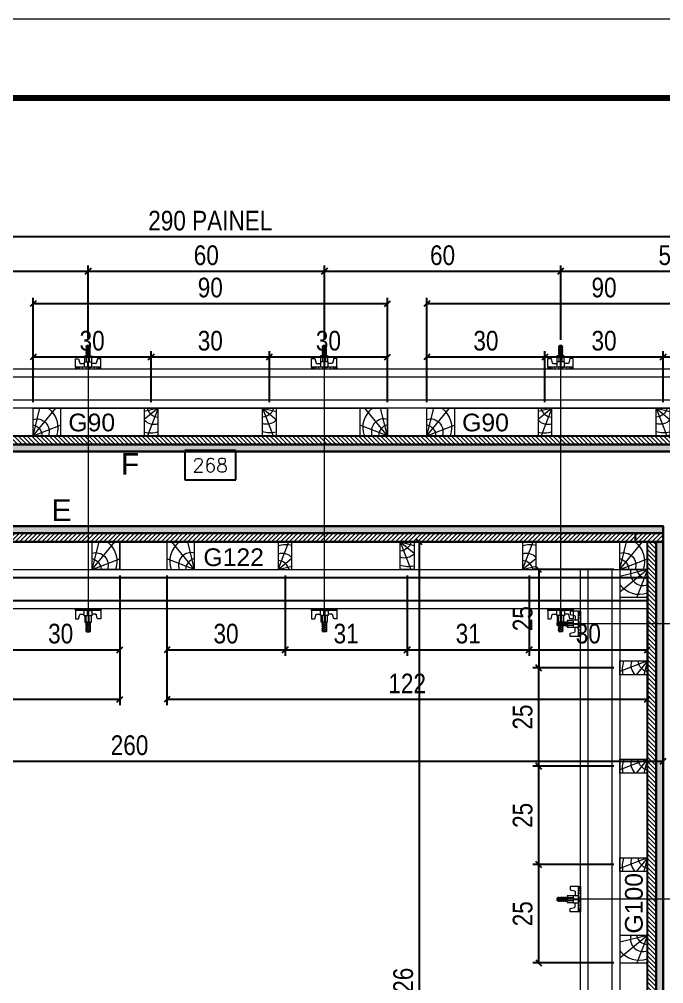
# Model space of a CAD drawing. Extents: x 2102 to 8383, y -13264 to 2718.
# Drawn here: x 2588.6 to 2915.9, y -1218.4 to -728.1 of the extents above; entities that cross this region are included whole.
import ezdxf
from ezdxf.enums import TextEntityAlignment as Align

# ---------------------------------------------------------------- set-up
doc = ezdxf.new("R2010")
doc.units = 0
doc.linetypes.add('DASHED', pattern=[0.75, 0.5, -0.25])
for name, color, linetype, lineweight in [('CONCRETO', 251, 'Continuous', 25), ('Folhas', 255, 'Continuous', 9), ('Hachura', 251, 'Continuous', 9), ('Madeira', 126, 'Continuous', 18), ('Perfil Metálico', 224, 'Continuous', 18), ('SARRAFO DE PRESSAO', 251, 'DASHED', 9), ('Texto Seção', 7, 'Continuous', 15)]:
    doc.layers.add(name, color=color, linetype=linetype, lineweight=lineweight)
for name, color, linetype in [('COTA', 241, 'Continuous'), ('MEIO_PONT', 93, 'Continuous'), ('Painéis', 200, 'Continuous'), ('SARRAFO', 251, 'Continuous'), ('TEXTO_GERAL', 7, 'Continuous')]:
    doc.layers.add(name, color=color, linetype=linetype)
doc.styles.add('ARIAL', font='arial.ttf')
doc.styles.add('COTA TECNICA 2X', font='techl___.ttf', dxfattribs={"height": 10})
doc.styles.add('ROMANS', font='romans.shx')
doc.styles.add('SANSSERIF', font='sas_____.pfb')
doc.dimstyles.new('Cota Seção interna', dxfattribs={"dimtxt": 7, "dimasz": 6, "dimexe": 0.18, "dimexo": 2, "dimgap": -4, "dimtad": 3, "dimdec": 1, "dimlfac": 0.5, "dimzin": 12, "dimdsep": 46, "dimtxsty": 'ROMANS', "dimblk": 'ARCHTICK', "dimcen": 0.09, "dimse1": 1, "dimse2": 1, "dimsd1": 1, "dimsd2": 1, "dimclrd": 180, "dimclre": 5, "dimclrt": 1, "dimadec": 0, "dimazin": 3, "dimtfac": 1, "dimtdec": 1, "dimtofl": 0, "dimtmove": 0, "dimatfit": 3, "dimldrblk": 'ARCHTICK', "dimfxl": 1, "dimtolj": 1, "dimtzin": 0, "dimarcsym": 0})
doc.dimstyles.new('SECAO PILAR', dxfattribs={"dimtxt": 10, "dimasz": 3, "dimexe": 3, "dimexo": 3, "dimgap": 3, "dimtad": 1, "dimdec": 1, "dimlfac": 0.5, "dimzin": 12, "dimdsep": 46, "dimtxsty": 'COTA TECNICA 2X', "dimblk1": 'OBLIQUE', "dimblk2": 'OBLIQUE', "dimsah": 1, "dimcen": 0.9, "dimclrd": 256, "dimclre": 256, "dimclrt": 256, "dimadec": 1, "dimazin": 3, "dimtfac": 1, "dimtdec": 1, "dimtmove": 0, "dimatfit": 3, "dimfxl": 1, "dimtolj": 1, "dimtzin": 12, "dimarcsym": 0})

# ---------------------------------------------------------------- blocks, each defined once
blk = doc.blocks.new('9999999999')
at = {"layer": 'Folhas'}
blk.add_lwpolyline([(98138.98, 34190.21), (99623.98, 34190.21), (99623.98, 35240.21), (98138.98, 35240.21)], close=True, dxfattribs=at)
at = {"layer": 'Folhas', "color": 30, "const_width": 3}
blk.add_lwpolyline([(98213.98, 34230.21), (99583.98, 34230.21), (99583.98, 35200.21), (98213.98, 35200.21)], close=True, dxfattribs=at)
blk = doc.blocks.new('*D1252')
at = {"layer": 'COTA', "color": 180, "lineweight": -2, "transparency": 16777216}
for p, q in [((2698.65, -947.31), (2672.65, -947.31)), ((2672.65, -947.31), (2672.65, -962.31)), ((2698.65, -962.31), (2698.65, -947.31)), ((2672.65, -962.31), (2698.65, -962.31))]:
    blk.add_line(p, q, dxfattribs=at)
at = {"layer": 'Defpoints', "color": 0, "transparency": 16777216}
for p in [(2417.65, -947.82), (2953.65, -947.82), (2417.65, -966.31)]:
    blk.add_point(p, dxfattribs=at)
at = {"layer": 'COTA', "color": 1, "transparency": 16777216, "insert": (2685.65, -954.81), "char_height": 7, "attachment_point": 5, "style": 'ROMANS'}
blk.add_mtext('\\A1;268', dxfattribs=at)
blk = doc.blocks.new('_ArchTick')
at = {"color": 0, "linetype": 'ByBlock', "const_width": 0.15}
blk.add_lwpolyline([(-0.5, -0.5), (0.5, 0.5)], dxfattribs=at)
blk = doc.blocks.new('_Oblique')
at = {"color": 0, "linetype": 'ByBlock', "lineweight": -2}
blk.add_line((-0.5, -0.5), (0.5, 0.5), dxfattribs=at)
blk = doc.blocks.new('*D1253')
at = {"layer": 'COTA', "lineweight": -2, "transparency": 16777216}
for p, q in [((2395.65, -936.82), (2395.65, -835.68)), ((2975.65, -936.82), (2975.65, -835.68)), ((2975.65, -838.68), (2395.65, -838.68))]:
    blk.add_line(p, q, dxfattribs=at)
at = {"layer": 'Defpoints', "color": 0, "transparency": 16777216}
for p in [(2395.65, -838.68), (2395.65, -939.82), (2975.65, -939.82)]:
    blk.add_point(p, dxfattribs=at)
at = {"layer": 'COTA', "lineweight": -2, "transparency": 16777216, "xscale": 3, "yscale": 3, "zscale": 3, "rotation": 180}
blk.add_blockref('_Oblique', (2395.65, -838.68), dxfattribs=at)
at = {"layer": 'COTA', "lineweight": -2, "transparency": 16777216, "xscale": 3, "yscale": 3, "zscale": 3}
blk.add_blockref('_Oblique', (2975.65, -838.68), dxfattribs=at)
at = {"layer": 'COTA', "transparency": 16777216, "insert": (2685.65, -830.54), "char_height": 10, "attachment_point": 5, "style": 'COTA TECNICA 2X'}
blk.add_mtext('\\A1;290 PAINEL', dxfattribs=at)
blk = doc.blocks.new('*D1254')
at = {"layer": 'COTA', "lineweight": -2, "transparency": 16777216}
for p, q in [((2395.65, -996.82), (2395.65, -1108.3)), ((2915.65, -996.82), (2915.65, -1108.3)), ((2395.65, -1105.3), (2915.65, -1105.3))]:
    blk.add_line(p, q, dxfattribs=at)
at = {"layer": 'Defpoints', "color": 0, "transparency": 16777216}
for p in [(2395.65, -993.82), (2915.65, -993.82), (2915.65, -1105.3)]:
    blk.add_point(p, dxfattribs=at)
at = {"layer": 'COTA', "lineweight": -2, "transparency": 16777216, "xscale": 3, "yscale": 3, "zscale": 3, "rotation": 180}
blk.add_blockref('_Oblique', (2395.65, -1105.3), dxfattribs=at)
at = {"layer": 'COTA', "lineweight": -2, "transparency": 16777216, "xscale": 3, "yscale": 3, "zscale": 3}
blk.add_blockref('_Oblique', (2915.65, -1105.3), dxfattribs=at)
at = {"layer": 'COTA', "transparency": 16777216, "insert": (2644.65, -1097.2), "char_height": 10, "attachment_point": 5, "style": 'COTA TECNICA 2X'}
blk.add_mtext('\\A1;260', dxfattribs=at)
blk = doc.blocks.new('*D1256')
at = {"layer": 'COTA', "lineweight": -2, "transparency": 16777216}
for p, q in [((2912.65, -993.82), (2788.78, -993.82)), ((2791.78, -993.82), (2791.78, -1445.82)), ((2912.65, -1445.82), (2788.78, -1445.82))]:
    blk.add_line(p, q, dxfattribs=at)
at = {"layer": 'Defpoints', "color": 0, "transparency": 16777216}
for p in [(2915.65, -993.82), (2791.78, -1445.82), (2915.65, -1445.82)]:
    blk.add_point(p, dxfattribs=at)
at = {"layer": 'COTA', "lineweight": -2, "transparency": 16777216, "xscale": 3, "yscale": 3, "zscale": 3}
for p, rotation in [((2791.78, -993.82), 90), ((2791.78, -1445.82), 270)]:
    blk.add_blockref('_Oblique', p, dxfattribs=dict(at, rotation=rotation))
at = {"layer": 'COTA', "transparency": 16777216, "insert": (2783.68, -1219.82), "char_height": 10, "attachment_point": 5, "rotation": 90, "style": 'COTA TECNICA 2X'}
blk.add_mtext('\\A1;226', dxfattribs=at)
blk = doc.blocks.new('PONTALETE')
at = {"layer": 'Madeira'}
for q in [(2.71, 7), (7, 5.76), (7, 1.74)]:
    blk.add_line((0, 0), q, dxfattribs=at)
blk.add_lwpolyline([(0, 0), (7, 0), (7, 7), (0, 7)], close=True, dxfattribs=at)
for centre, radius, start, end in [((2.04, 0.06), 6.23, 37.2818, 109.0913), ((1.09, 0.9), 3.19, 343.603, 109.9847), ((-0.21, -0.78), 3.09, 14.6322, 86.0383)]:
    blk.add_arc(centre, radius, start, end, dxfattribs=at)
blk = doc.blocks.new('MEIO PONTALETE')
at = {"layer": 'Madeira'}
for q in [(2.71, 7), (3.5, 2.88), (3.5, 0.87)]:
    blk.add_line((0, 0), q, dxfattribs=at)
blk.add_lwpolyline([(0, 0), (3.5, 0), (3.5, 7), (0, 7)], close=True, dxfattribs=at)
for centre, radius, start, end in [((2.04, 0.06), 6.23, 76.4499, 109.0913), ((1.09, 0.9), 3.19, 40.9063, 109.9847), ((-0.21, -0.78), 3.09, 14.6322, 86.0383)]:
    blk.add_arc(centre, radius, start, end, dxfattribs=at)
blk = doc.blocks.new('*D599')
at = {"layer": 'COTA', "lineweight": -2, "transparency": 16777216}
for p, q in [((2595.65, -922.82), (2595.65, -896.79)), ((2655.65, -922.82), (2655.65, -896.79)), ((2595.65, -899.79), (2655.65, -899.79))]:
    blk.add_line(p, q, dxfattribs=at)
at = {"layer": 'Defpoints', "color": 0, "transparency": 16777216}
for p in [(2655.65, -899.79), (2595.65, -925.82), (2655.65, -925.82)]:
    blk.add_point(p, dxfattribs=at)
at = {"layer": 'COTA', "lineweight": -2, "transparency": 16777216, "xscale": 3, "yscale": 3, "zscale": 3, "rotation": 180}
blk.add_blockref('_Oblique', (2595.65, -899.79), dxfattribs=at)
at = {"layer": 'COTA', "lineweight": -2, "transparency": 16777216, "xscale": 3, "yscale": 3, "zscale": 3}
blk.add_blockref('_Oblique', (2655.65, -899.79), dxfattribs=at)
at = {"layer": 'COTA', "transparency": 16777216, "insert": (2625.65, -891.57), "char_height": 10, "attachment_point": 5, "style": 'COTA TECNICA 2X'}
blk.add_mtext('\\A1;30', dxfattribs=at)
blk = doc.blocks.new('*D600')
at = {"layer": 'COTA', "lineweight": -2, "transparency": 16777216}
for p, q in [((2655.65, -922.82), (2655.65, -896.79)), ((2715.65, -922.82), (2715.65, -896.79)), ((2655.65, -899.79), (2715.65, -899.79))]:
    blk.add_line(p, q, dxfattribs=at)
at = {"layer": 'Defpoints', "color": 0, "transparency": 16777216}
for p in [(2715.65, -899.79), (2655.65, -925.82), (2715.65, -925.82)]:
    blk.add_point(p, dxfattribs=at)
at = {"layer": 'COTA', "lineweight": -2, "transparency": 16777216, "xscale": 3, "yscale": 3, "zscale": 3, "rotation": 180}
blk.add_blockref('_Oblique', (2655.65, -899.79), dxfattribs=at)
at = {"layer": 'COTA', "lineweight": -2, "transparency": 16777216, "xscale": 3, "yscale": 3, "zscale": 3}
blk.add_blockref('_Oblique', (2715.65, -899.79), dxfattribs=at)
at = {"layer": 'COTA', "transparency": 16777216, "insert": (2685.65, -891.57), "char_height": 10, "attachment_point": 5, "style": 'COTA TECNICA 2X'}
blk.add_mtext('\\A1;30', dxfattribs=at)
blk = doc.blocks.new('*D601')
at = {"layer": 'COTA', "lineweight": -2, "transparency": 16777216}
for p, q in [((2715.65, -922.82), (2715.65, -896.79)), ((2775.65, -922.82), (2775.65, -896.79)), ((2715.65, -899.79), (2775.65, -899.79))]:
    blk.add_line(p, q, dxfattribs=at)
at = {"layer": 'Defpoints', "color": 0, "transparency": 16777216}
for p in [(2775.65, -899.79), (2715.65, -925.82), (2775.65, -925.82)]:
    blk.add_point(p, dxfattribs=at)
at = {"layer": 'COTA', "lineweight": -2, "transparency": 16777216, "xscale": 3, "yscale": 3, "zscale": 3, "rotation": 180}
blk.add_blockref('_Oblique', (2715.65, -899.79), dxfattribs=at)
at = {"layer": 'COTA', "lineweight": -2, "transparency": 16777216, "xscale": 3, "yscale": 3, "zscale": 3}
blk.add_blockref('_Oblique', (2775.65, -899.79), dxfattribs=at)
at = {"layer": 'COTA', "transparency": 16777216, "insert": (2745.65, -891.57), "char_height": 10, "attachment_point": 5, "style": 'COTA TECNICA 2X'}
blk.add_mtext('\\A1;30', dxfattribs=at)
blk = doc.blocks.new('*D602')
at = {"layer": 'COTA', "lineweight": -2, "transparency": 16777216}
for p, q in [((2595.65, -922.82), (2595.65, -869.68)), ((2775.65, -922.82), (2775.65, -869.68)), ((2595.65, -872.68), (2775.65, -872.68))]:
    blk.add_line(p, q, dxfattribs=at)
at = {"layer": 'Defpoints', "color": 0, "transparency": 16777216}
for p in [(2775.65, -872.68), (2595.65, -925.82), (2775.65, -925.82)]:
    blk.add_point(p, dxfattribs=at)
at = {"layer": 'COTA', "lineweight": -2, "transparency": 16777216, "xscale": 3, "yscale": 3, "zscale": 3, "rotation": 180}
blk.add_blockref('_Oblique', (2595.65, -872.68), dxfattribs=at)
at = {"layer": 'COTA', "lineweight": -2, "transparency": 16777216, "xscale": 3, "yscale": 3, "zscale": 3}
blk.add_blockref('_Oblique', (2775.65, -872.68), dxfattribs=at)
at = {"layer": 'COTA', "transparency": 16777216, "insert": (2685.65, -864.55), "char_height": 10, "attachment_point": 5, "style": 'COTA TECNICA 2X'}
blk.add_mtext('\\A1;90', dxfattribs=at)
blk = doc.blocks.new('*D603')
at = {"layer": 'COTA', "lineweight": -2, "transparency": 16777216}
for p, q in [((2795.65, -922.82), (2795.65, -896.79)), ((2855.65, -922.82), (2855.65, -896.79)), ((2795.65, -899.79), (2855.65, -899.79))]:
    blk.add_line(p, q, dxfattribs=at)
at = {"layer": 'Defpoints', "color": 0, "transparency": 16777216}
for p in [(2855.65, -899.79), (2795.65, -925.82), (2855.65, -925.82)]:
    blk.add_point(p, dxfattribs=at)
at = {"layer": 'COTA', "lineweight": -2, "transparency": 16777216, "xscale": 3, "yscale": 3, "zscale": 3, "rotation": 180}
blk.add_blockref('_Oblique', (2795.65, -899.79), dxfattribs=at)
at = {"layer": 'COTA', "lineweight": -2, "transparency": 16777216, "xscale": 3, "yscale": 3, "zscale": 3}
blk.add_blockref('_Oblique', (2855.65, -899.79), dxfattribs=at)
at = {"layer": 'COTA', "transparency": 16777216, "insert": (2825.65, -891.57), "char_height": 10, "attachment_point": 5, "style": 'COTA TECNICA 2X'}
blk.add_mtext('\\A1;30', dxfattribs=at)
blk = doc.blocks.new('*D604')
at = {"layer": 'COTA', "lineweight": -2, "transparency": 16777216}
for p, q in [((2855.65, -922.82), (2855.65, -896.79)), ((2915.65, -922.82), (2915.65, -896.79)), ((2855.65, -899.79), (2915.65, -899.79))]:
    blk.add_line(p, q, dxfattribs=at)
at = {"layer": 'Defpoints', "color": 0, "transparency": 16777216}
for p in [(2915.65, -899.79), (2855.65, -925.82), (2915.65, -925.82)]:
    blk.add_point(p, dxfattribs=at)
at = {"layer": 'COTA', "lineweight": -2, "transparency": 16777216, "xscale": 3, "yscale": 3, "zscale": 3, "rotation": 180}
blk.add_blockref('_Oblique', (2855.65, -899.79), dxfattribs=at)
at = {"layer": 'COTA', "lineweight": -2, "transparency": 16777216, "xscale": 3, "yscale": 3, "zscale": 3}
blk.add_blockref('_Oblique', (2915.65, -899.79), dxfattribs=at)
at = {"layer": 'COTA', "transparency": 16777216, "insert": (2885.65, -891.57), "char_height": 10, "attachment_point": 5, "style": 'COTA TECNICA 2X'}
blk.add_mtext('\\A1;30', dxfattribs=at)
blk = doc.blocks.new('*D605')
at = {"layer": 'COTA', "lineweight": -2, "transparency": 16777216}
for p, q in [((2915.65, -922.82), (2915.65, -896.79)), ((2975.65, -922.82), (2975.65, -896.79)), ((2915.65, -899.79), (2975.65, -899.79))]:
    blk.add_line(p, q, dxfattribs=at)
at = {"layer": 'Defpoints', "color": 0, "transparency": 16777216}
for p in [(2975.65, -899.79), (2915.65, -925.82), (2975.65, -925.82)]:
    blk.add_point(p, dxfattribs=at)
at = {"layer": 'COTA', "lineweight": -2, "transparency": 16777216, "xscale": 3, "yscale": 3, "zscale": 3, "rotation": 180}
blk.add_blockref('_Oblique', (2915.65, -899.79), dxfattribs=at)
at = {"layer": 'COTA', "lineweight": -2, "transparency": 16777216, "xscale": 3, "yscale": 3, "zscale": 3}
blk.add_blockref('_Oblique', (2975.65, -899.79), dxfattribs=at)
at = {"layer": 'COTA', "transparency": 16777216, "insert": (2945.65, -891.57), "char_height": 10, "attachment_point": 5, "style": 'COTA TECNICA 2X'}
blk.add_mtext('\\A1;30', dxfattribs=at)
blk = doc.blocks.new('*D606')
at = {"layer": 'COTA', "lineweight": -2, "transparency": 16777216}
for p, q in [((2795.65, -922.82), (2795.65, -869.68)), ((2975.65, -922.82), (2975.65, -869.68)), ((2795.65, -872.68), (2975.65, -872.68))]:
    blk.add_line(p, q, dxfattribs=at)
at = {"layer": 'Defpoints', "color": 0, "transparency": 16777216}
for p in [(2975.65, -872.68), (2795.65, -925.82), (2975.65, -925.82)]:
    blk.add_point(p, dxfattribs=at)
at = {"layer": 'COTA', "lineweight": -2, "transparency": 16777216, "xscale": 3, "yscale": 3, "zscale": 3, "rotation": 180}
blk.add_blockref('_Oblique', (2795.65, -872.68), dxfattribs=at)
at = {"layer": 'COTA', "lineweight": -2, "transparency": 16777216, "xscale": 3, "yscale": 3, "zscale": 3}
blk.add_blockref('_Oblique', (2975.65, -872.68), dxfattribs=at)
at = {"layer": 'COTA', "transparency": 16777216, "insert": (2885.65, -864.55), "char_height": 10, "attachment_point": 5, "style": 'COTA TECNICA 2X'}
blk.add_mtext('\\A1;90', dxfattribs=at)
blk = doc.blocks.new('*D1270')
at = {"layer": 'COTA', "lineweight": -2, "transparency": 16777216}
for p, q in [((2579.65, -1010.82), (2579.65, -1051.69)), ((2639.65, -1010.82), (2639.65, -1051.69)), ((2579.65, -1048.69), (2639.65, -1048.69))]:
    blk.add_line(p, q, dxfattribs=at)
at = {"layer": 'Defpoints', "color": 0, "transparency": 16777216}
for p in [(2579.65, -1007.82), (2639.65, -1007.82), (2639.65, -1048.69)]:
    blk.add_point(p, dxfattribs=at)
at = {"layer": 'COTA', "lineweight": -2, "transparency": 16777216, "xscale": 3, "yscale": 3, "zscale": 3, "rotation": 180}
blk.add_blockref('_Oblique', (2579.65, -1048.69), dxfattribs=at)
at = {"layer": 'COTA', "lineweight": -2, "transparency": 16777216, "xscale": 3, "yscale": 3, "zscale": 3}
blk.add_blockref('_Oblique', (2639.65, -1048.69), dxfattribs=at)
at = {"layer": 'COTA', "transparency": 16777216, "insert": (2609.65, -1040.47), "char_height": 10, "attachment_point": 5, "style": 'COTA TECNICA 2X'}
blk.add_mtext('\\A1;30', dxfattribs=at)
blk = doc.blocks.new('*D1271')
at = {"layer": 'COTA', "lineweight": -2, "transparency": 16777216}
for p, q in [((2395.65, -1010.82), (2395.65, -1076.81)), ((2639.65, -1010.82), (2639.65, -1076.81)), ((2395.65, -1073.81), (2639.65, -1073.81))]:
    blk.add_line(p, q, dxfattribs=at)
at = {"layer": 'Defpoints', "color": 0, "transparency": 16777216}
for p in [(2395.65, -1007.82), (2639.65, -1007.82), (2639.65, -1073.81)]:
    blk.add_point(p, dxfattribs=at)
at = {"layer": 'COTA', "lineweight": -2, "transparency": 16777216, "xscale": 3, "yscale": 3, "zscale": 3, "rotation": 180}
blk.add_blockref('_Oblique', (2395.65, -1073.81), dxfattribs=at)
at = {"layer": 'COTA', "lineweight": -2, "transparency": 16777216, "xscale": 3, "yscale": 3, "zscale": 3}
blk.add_blockref('_Oblique', (2639.65, -1073.81), dxfattribs=at)
at = {"layer": 'COTA', "transparency": 16777216, "insert": (2517.65, -1065.75), "char_height": 10, "attachment_point": 5, "style": 'COTA TECNICA 2X'}
blk.add_mtext('\\A1;122', dxfattribs=at)
blk = doc.blocks.new('*D607')
at = {"layer": 'COTA', "lineweight": -2, "transparency": 16777216}
for p, q in [((2663.65, -1010.82), (2663.65, -1051.69)), ((2723.65, -1010.82), (2723.65, -1051.69)), ((2663.65, -1048.69), (2723.65, -1048.69))]:
    blk.add_line(p, q, dxfattribs=at)
at = {"layer": 'Defpoints', "color": 0, "transparency": 16777216}
for p in [(2663.65, -1007.82), (2723.65, -1007.82), (2723.65, -1048.69)]:
    blk.add_point(p, dxfattribs=at)
at = {"layer": 'COTA', "lineweight": -2, "transparency": 16777216, "xscale": 3, "yscale": 3, "zscale": 3, "rotation": 180}
blk.add_blockref('_Oblique', (2663.65, -1048.69), dxfattribs=at)
at = {"layer": 'COTA', "lineweight": -2, "transparency": 16777216, "xscale": 3, "yscale": 3, "zscale": 3}
blk.add_blockref('_Oblique', (2723.65, -1048.69), dxfattribs=at)
at = {"layer": 'COTA', "transparency": 16777216, "insert": (2693.65, -1040.47), "char_height": 10, "attachment_point": 5, "style": 'COTA TECNICA 2X'}
blk.add_mtext('\\A1;30', dxfattribs=at)
blk = doc.blocks.new('*D608')
at = {"layer": 'COTA', "lineweight": -2, "transparency": 16777216}
for p, q in [((2723.65, -1010.82), (2723.65, -1051.69)), ((2785.65, -1010.82), (2785.65, -1051.69)), ((2723.65, -1048.69), (2785.65, -1048.69))]:
    blk.add_line(p, q, dxfattribs=at)
at = {"layer": 'Defpoints', "color": 0, "transparency": 16777216}
for p in [(2723.65, -1007.82), (2785.65, -1007.82), (2785.65, -1048.69)]:
    blk.add_point(p, dxfattribs=at)
at = {"layer": 'COTA', "lineweight": -2, "transparency": 16777216, "xscale": 3, "yscale": 3, "zscale": 3, "rotation": 180}
blk.add_blockref('_Oblique', (2723.65, -1048.69), dxfattribs=at)
at = {"layer": 'COTA', "lineweight": -2, "transparency": 16777216, "xscale": 3, "yscale": 3, "zscale": 3}
blk.add_blockref('_Oblique', (2785.65, -1048.69), dxfattribs=at)
at = {"layer": 'COTA', "transparency": 16777216, "insert": (2754.65, -1040.47), "char_height": 10, "attachment_point": 5, "style": 'COTA TECNICA 2X'}
blk.add_mtext('\\A1;31', dxfattribs=at)
blk = doc.blocks.new('*D609')
at = {"layer": 'COTA', "lineweight": -2, "transparency": 16777216}
for p, q in [((2785.65, -1010.82), (2785.65, -1051.69)), ((2847.65, -1010.82), (2847.65, -1051.69)), ((2785.65, -1048.69), (2847.65, -1048.69))]:
    blk.add_line(p, q, dxfattribs=at)
at = {"layer": 'Defpoints', "color": 0, "transparency": 16777216}
for p in [(2785.65, -1007.82), (2847.65, -1007.82), (2847.65, -1048.69)]:
    blk.add_point(p, dxfattribs=at)
at = {"layer": 'COTA', "lineweight": -2, "transparency": 16777216, "xscale": 3, "yscale": 3, "zscale": 3, "rotation": 180}
blk.add_blockref('_Oblique', (2785.65, -1048.69), dxfattribs=at)
at = {"layer": 'COTA', "lineweight": -2, "transparency": 16777216, "xscale": 3, "yscale": 3, "zscale": 3}
blk.add_blockref('_Oblique', (2847.65, -1048.69), dxfattribs=at)
at = {"layer": 'COTA', "transparency": 16777216, "insert": (2816.65, -1040.47), "char_height": 10, "attachment_point": 5, "style": 'COTA TECNICA 2X'}
blk.add_mtext('\\A1;31', dxfattribs=at)
blk = doc.blocks.new('*D610')
at = {"layer": 'COTA', "lineweight": -2, "transparency": 16777216}
for p, q in [((2847.65, -1010.82), (2847.65, -1051.69)), ((2907.65, -1010.82), (2907.65, -1051.69)), ((2847.65, -1048.69), (2907.65, -1048.69))]:
    blk.add_line(p, q, dxfattribs=at)
at = {"layer": 'Defpoints', "color": 0, "transparency": 16777216}
for p in [(2847.65, -1007.82), (2907.65, -1007.82), (2907.65, -1048.69)]:
    blk.add_point(p, dxfattribs=at)
at = {"layer": 'COTA', "lineweight": -2, "transparency": 16777216, "xscale": 3, "yscale": 3, "zscale": 3, "rotation": 180}
blk.add_blockref('_Oblique', (2847.65, -1048.69), dxfattribs=at)
at = {"layer": 'COTA', "lineweight": -2, "transparency": 16777216, "xscale": 3, "yscale": 3, "zscale": 3}
blk.add_blockref('_Oblique', (2907.65, -1048.69), dxfattribs=at)
at = {"layer": 'COTA', "transparency": 16777216, "insert": (2877.65, -1040.47), "char_height": 10, "attachment_point": 5, "style": 'COTA TECNICA 2X'}
blk.add_mtext('\\A1;30', dxfattribs=at)
blk = doc.blocks.new('*D611')
at = {"layer": 'COTA', "lineweight": -2, "transparency": 16777216}
for p, q in [((2663.65, -1010.82), (2663.65, -1076.81)), ((2907.65, -1010.82), (2907.65, -1076.81)), ((2663.65, -1073.81), (2907.65, -1073.81))]:
    blk.add_line(p, q, dxfattribs=at)
at = {"layer": 'Defpoints', "color": 0, "transparency": 16777216}
for p in [(2663.65, -1007.82), (2907.65, -1007.82), (2907.65, -1073.81)]:
    blk.add_point(p, dxfattribs=at)
at = {"layer": 'COTA', "lineweight": -2, "transparency": 16777216, "xscale": 3, "yscale": 3, "zscale": 3, "rotation": 180}
blk.add_blockref('_Oblique', (2663.65, -1073.81), dxfattribs=at)
at = {"layer": 'COTA', "lineweight": -2, "transparency": 16777216, "xscale": 3, "yscale": 3, "zscale": 3}
blk.add_blockref('_Oblique', (2907.65, -1073.81), dxfattribs=at)
at = {"layer": 'COTA', "transparency": 16777216, "insert": (2785.65, -1065.75), "char_height": 10, "attachment_point": 5, "style": 'COTA TECNICA 2X'}
blk.add_mtext('\\A1;122', dxfattribs=at)
blk = doc.blocks.new('*D1276')
at = {"layer": 'COTA', "linetype": 'ByBlock', "lineweight": -2, "transparency": 16777216}
for p, q in [((2890.65, -1157.82), (2849.45, -1157.82)), ((2852.45, -1207.82), (2852.45, -1157.82)), ((2890.65, -1207.82), (2849.45, -1207.82))]:
    blk.add_line(p, q, dxfattribs=at)
at = {"layer": 'Defpoints', "color": 0, "linetype": 'ByBlock', "transparency": 16777216}
for p in [(2852.45, -1157.82), (2893.65, -1157.82), (2893.65, -1207.82)]:
    blk.add_point(p, dxfattribs=at)
at = {"layer": 'COTA', "linetype": 'ByBlock', "lineweight": -2, "transparency": 16777216, "xscale": 3, "yscale": 3, "zscale": 3}
for p, rotation in [((2852.45, -1157.82), 90), ((2852.45, -1207.82), 270)]:
    blk.add_blockref('_Oblique', p, dxfattribs=dict(at, rotation=rotation))
at = {"layer": 'COTA', "linetype": 'ByBlock', "transparency": 16777216, "insert": (2844.34, -1182.82), "char_height": 10, "attachment_point": 5, "rotation": 90, "style": 'COTA TECNICA 2X'}
blk.add_mtext('\\A1;25', dxfattribs=at)
blk = doc.blocks.new('*D1277')
at = {"layer": 'COTA', "linetype": 'ByBlock', "lineweight": -2, "transparency": 16777216}
for p, q in [((2890.65, -1107.82), (2849.45, -1107.82)), ((2852.45, -1157.82), (2852.45, -1107.82)), ((2890.65, -1157.82), (2849.45, -1157.82))]:
    blk.add_line(p, q, dxfattribs=at)
at = {"layer": 'Defpoints', "color": 0, "linetype": 'ByBlock', "transparency": 16777216}
for p in [(2852.45, -1107.82), (2893.65, -1107.82), (2893.65, -1157.82)]:
    blk.add_point(p, dxfattribs=at)
at = {"layer": 'COTA', "linetype": 'ByBlock', "lineweight": -2, "transparency": 16777216, "xscale": 3, "yscale": 3, "zscale": 3}
for p, rotation in [((2852.45, -1107.82), 90), ((2852.45, -1157.82), 270)]:
    blk.add_blockref('_Oblique', p, dxfattribs=dict(at, rotation=rotation))
at = {"layer": 'COTA', "linetype": 'ByBlock', "transparency": 16777216, "insert": (2844.34, -1132.82), "char_height": 10, "attachment_point": 5, "rotation": 90, "style": 'COTA TECNICA 2X'}
blk.add_mtext('\\A1;25', dxfattribs=at)
blk = doc.blocks.new('*D1278')
at = {"layer": 'COTA', "linetype": 'ByBlock', "lineweight": -2, "transparency": 16777216}
for p, q in [((2890.65, -1057.82), (2849.45, -1057.82)), ((2852.45, -1107.82), (2852.45, -1057.82)), ((2890.65, -1107.82), (2849.45, -1107.82))]:
    blk.add_line(p, q, dxfattribs=at)
at = {"layer": 'Defpoints', "color": 0, "linetype": 'ByBlock', "transparency": 16777216}
for p in [(2852.45, -1057.82), (2893.65, -1057.82), (2893.65, -1107.82)]:
    blk.add_point(p, dxfattribs=at)
at = {"layer": 'COTA', "linetype": 'ByBlock', "lineweight": -2, "transparency": 16777216, "xscale": 3, "yscale": 3, "zscale": 3}
for p, rotation in [((2852.45, -1057.82), 90), ((2852.45, -1107.82), 270)]:
    blk.add_blockref('_Oblique', p, dxfattribs=dict(at, rotation=rotation))
at = {"layer": 'COTA', "linetype": 'ByBlock', "transparency": 16777216, "insert": (2844.34, -1082.82), "char_height": 10, "attachment_point": 5, "rotation": 90, "style": 'COTA TECNICA 2X'}
blk.add_mtext('\\A1;25', dxfattribs=at)
blk = doc.blocks.new('*D1279')
at = {"layer": 'COTA', "linetype": 'ByBlock', "lineweight": -2, "transparency": 16777216}
for p, q in [((2890.65, -1007.82), (2849.45, -1007.82)), ((2852.45, -1007.82), (2852.45, -1057.82)), ((2890.65, -1057.82), (2849.45, -1057.82))]:
    blk.add_line(p, q, dxfattribs=at)
at = {"layer": 'Defpoints', "color": 0, "linetype": 'ByBlock', "transparency": 16777216}
for p in [(2893.65, -1007.82), (2852.45, -1057.82), (2893.65, -1057.82)]:
    blk.add_point(p, dxfattribs=at)
at = {"layer": 'COTA', "linetype": 'ByBlock', "lineweight": -2, "transparency": 16777216, "xscale": 3, "yscale": 3, "zscale": 3}
for p, rotation in [((2852.45, -1007.82), 90), ((2852.45, -1057.82), 270)]:
    blk.add_blockref('_Oblique', p, dxfattribs=dict(at, rotation=rotation))
at = {"layer": 'COTA', "linetype": 'ByBlock', "transparency": 16777216, "insert": (2844.34, -1032.82), "char_height": 10, "attachment_point": 5, "rotation": 90, "style": 'COTA TECNICA 2X'}
blk.add_mtext('\\A1;25', dxfattribs=at)
blk = doc.blocks.new('C')
at = {"layer": 'Hachura', "color": 0}
for p, q in [((0, 3.22), (0, -3.22)), ((0.45, 3.22), (0, 3.22)), ((0.46, 3.16), (0, 3.16)), ((0.46, 3.05), (0, 3.05)), ((0.46, 2.88), (0, 2.88)), ((0, 2.75), (0, -1.16)), ((0.46, 2.65), (0, 2.65)), ((0.45, -3.23), (0.45, 3.22)), ((0.45, 3.22), (2.58, 3.22)), ((2.58, 3.22), (2.58, 2.39)), ((0.46, 2.23), (0, 2.23)), ((0.46, 1.51), (0, 1.51)), ((0.39, 0.49), (0.17, 0.49)), ((1.74, 0.97), (0.45, 0.97)), ((1.45, 0.1), (0.45, 0.1)), ((1.35, 1.94), (1.35, 0.96)), ((2.58, 2.39), (1.47, 2.09)), ((1.74, -0.97), (1.74, 0.97)), ((1.74, 0.97), (1.74, 0.84)), ((1.74, 0.97), (1.74, 0.84)), ((1.74, 0.84), (3.35, 0.84)), ((3.35, 0.45), (1.74, 0.45)), ((3.32, 0.84), (3.32, -0.84)), ((3.35, 0.84), (3.35, -0.84)), ((3.68, 0.45), (3.35, 0.45)), ((3.84, -0.52), (3.35, 0.45)), ((3.35, 0.06), (3.67, -0.57)), ((3.68, 0.45), (4.16, -0.52)), ((3.72, 0.5), (4.25, -0.57)), ((4.37, -0.55), (3.83, 0.53)), ((4.15, 0.45), (3.93, 0.45)), ((4.42, -0.52), (3.93, 0.45)), ((4.15, 0.45), (4.26, 0.45)), ((4.26, 0.45), (4.74, -0.52)), ((4.3, 0.5), (4.83, -0.57)), ((4.95, -0.55), (4.41, 0.53)), ((4.51, 0.45), (4.84, 0.45)), ((5, -0.52), (4.51, 0.45)), ((4.84, 0.45), (5.32, -0.52)), ((4.88, 0.5), (5.41, -0.57)), ((5.53, -0.55), (4.99, 0.53)), ((5.58, -0.52), (5.09, 0.45)), ((5.42, 0.45), (5.09, 0.45)), ((5.58, -0.52), (5.09, 0.45)), ((5.42, 0.45), (5.74, -0.19)), ((5.46, 0.5), (5.74, -0.07)), ((5.74, 0.19), (5.57, 0.53)), ((5.74, 0.32), (5.68, 0.45)), ((5.68, 0.45), (5.74, 0.45)), ((5.74, 0.45), (5.9, 0.29)), ((5.74, 0.45), (5.74, -0.52)), ((5.9, -0.36), (5.9, 0.29)), ((0.45, 0), (0, 0)), ((0.46, -1.52), (0, -1.52)), ((0.46, -2.23), (0, -2.23)), ((0.08, -0.48), (0.29, -0.48)), ((0.29, -0.48), (0.4, -0.48)), ((0.45, 0), (0.45, -0.97)), ((0.45, -0.16), (1.45, -0.16)), ((0.45, -0.65), (0.45, -0.32)), ((0.45, -3.23), (0.45, -0.65)), ((0.45, -0.97), (1.74, -0.97)), ((1.35, -1.94), (1.35, -0.97)), ((2.58, -2.39), (1.47, -2.1)), ((3.35, -0.32), (1.74, -0.32)), ((3.35, -0.84), (1.74, -0.84)), ((2.58, -3.23), (2.58, -2.39)), ((3.35, -0.07), (3.58, -0.52)), ((3.35, -0.52), (3.58, -0.52)), ((3.84, -0.52), (4.16, -0.52)), ((4.42, -0.52), (4.74, -0.52)), ((4.63, -0.52), (4.74, -0.52)), ((5, -0.52), (5.32, -0.52)), ((5.58, -0.52), (5.74, -0.52)), ((5.74, -0.52), (5.9, -0.36)), ((5.74, -0.52), (5.74, -0.52)), ((0.46, -2.65), (0, -2.65)), ((0.46, -2.88), (0, -2.88)), ((0.46, -3.05), (0, -3.05)), ((0.46, -3.16), (0, -3.16)), ((0, -3.22), (2.57, -3.22))]:
    blk.add_line(p, q, dxfattribs=at)
for centre, radius, start, end in [((1.52, 1.94), 0.161, 104.7436, 180), ((1.44, -0.03), 0.129, 272.695, 87.305), ((3.81, 0.39), 0.143, 25.5688, 154.4312), ((4.39, 0.39), 0.143, 25.5688, 154.4312), ((4.97, 0.39), 0.143, 25.5688, 154.4312), ((5.55, 0.39), 0.143, 25.5688, 154.4312), ((0.17, -0.37), 0.174, 221.744, 317.8592), ((1.52, -1.94), 0.161, 180, 255.2564), ((3.71, -0.4), 0.174, 222.1408, 318.256), ((4.29, -0.4), 0.174, 222.1408, 318.256), ((4.87, -0.4), 0.174, 222.1408, 318.256), ((5.45, -0.4), 0.174, 222.1408, 318.256), ((5.61, -0.4), 0.174, 317.8592, 318.256)]:
    blk.add_arc(centre, radius, start, end, dxfattribs=at)
blk = doc.blocks.new('*D1282')
at = {"layer": 'COTA', "linetype": 'ByBlock', "lineweight": -2, "transparency": 16777216}
for p, q in [((2503.63, -891.01), (2503.63, -853.22)), ((2503.63, -856.22), (2623.63, -856.22)), ((2623.63, -891.02), (2623.63, -853.22))]:
    blk.add_line(p, q, dxfattribs=at)
at = {"layer": 'Defpoints', "color": 0, "linetype": 'ByBlock', "transparency": 16777216}
for p in [(2623.63, -856.22), (2503.63, -894.01), (2623.63, -894.02)]:
    blk.add_point(p, dxfattribs=at)
at = {"layer": 'COTA', "linetype": 'ByBlock', "lineweight": -2, "transparency": 16777216, "xscale": 3, "yscale": 3, "zscale": 3, "rotation": 180}
blk.add_blockref('_Oblique', (2503.63, -856.22), dxfattribs=at)
at = {"layer": 'COTA', "linetype": 'ByBlock', "lineweight": -2, "transparency": 16777216, "xscale": 3, "yscale": 3, "zscale": 3}
blk.add_blockref('_Oblique', (2623.63, -856.22), dxfattribs=at)
at = {"layer": 'COTA', "linetype": 'ByBlock', "transparency": 16777216, "insert": (2563.63, -848.12), "char_height": 10, "attachment_point": 5, "style": 'COTA TECNICA 2X'}
blk.add_mtext('\\A1;60', dxfattribs=at)
blk = doc.blocks.new('*D1283')
at = {"layer": 'COTA', "linetype": 'ByBlock', "lineweight": -2, "transparency": 16777216}
for p, q in [((2623.63, -891.02), (2623.63, -853.22)), ((2623.63, -856.22), (2743.63, -856.22)), ((2743.63, -890.99), (2743.63, -853.22))]:
    blk.add_line(p, q, dxfattribs=at)
at = {"layer": 'Defpoints', "color": 0, "linetype": 'ByBlock', "transparency": 16777216}
for p in [(2743.63, -856.22), (2623.63, -894.02), (2743.63, -893.99)]:
    blk.add_point(p, dxfattribs=at)
at = {"layer": 'COTA', "linetype": 'ByBlock', "lineweight": -2, "transparency": 16777216, "xscale": 3, "yscale": 3, "zscale": 3, "rotation": 180}
blk.add_blockref('_Oblique', (2623.63, -856.22), dxfattribs=at)
at = {"layer": 'COTA', "linetype": 'ByBlock', "lineweight": -2, "transparency": 16777216, "xscale": 3, "yscale": 3, "zscale": 3}
blk.add_blockref('_Oblique', (2743.63, -856.22), dxfattribs=at)
at = {"layer": 'COTA', "linetype": 'ByBlock', "transparency": 16777216, "insert": (2683.63, -848.12), "char_height": 10, "attachment_point": 5, "style": 'COTA TECNICA 2X'}
blk.add_mtext('\\A1;60', dxfattribs=at)
blk = doc.blocks.new('*D1284')
at = {"layer": 'COTA', "linetype": 'ByBlock', "lineweight": -2, "transparency": 16777216}
for p, q in [((2743.63, -890.99), (2743.63, -853.22)), ((2743.63, -856.22), (2863.63, -856.22)), ((2863.63, -890.99), (2863.63, -853.22))]:
    blk.add_line(p, q, dxfattribs=at)
at = {"layer": 'Defpoints', "color": 0, "linetype": 'ByBlock', "transparency": 16777216}
for p in [(2863.63, -856.22), (2743.63, -893.99), (2863.63, -893.99)]:
    blk.add_point(p, dxfattribs=at)
at = {"layer": 'COTA', "linetype": 'ByBlock', "lineweight": -2, "transparency": 16777216, "xscale": 3, "yscale": 3, "zscale": 3, "rotation": 180}
blk.add_blockref('_Oblique', (2743.63, -856.22), dxfattribs=at)
at = {"layer": 'COTA', "linetype": 'ByBlock', "lineweight": -2, "transparency": 16777216, "xscale": 3, "yscale": 3, "zscale": 3}
blk.add_blockref('_Oblique', (2863.63, -856.22), dxfattribs=at)
at = {"layer": 'COTA', "linetype": 'ByBlock', "transparency": 16777216, "insert": (2803.63, -848.12), "char_height": 10, "attachment_point": 5, "style": 'COTA TECNICA 2X'}
blk.add_mtext('\\A1;60', dxfattribs=at)
blk = doc.blocks.new('*D1285')
at = {"layer": 'COTA', "linetype": 'ByBlock', "lineweight": -2, "transparency": 16777216}
for p, q in [((2863.63, -890.99), (2863.63, -853.22)), ((2863.63, -856.22), (2975.69, -856.22)), ((2975.69, -1442.82), (2975.69, -853.22))]:
    blk.add_line(p, q, dxfattribs=at)
at = {"layer": 'Defpoints', "color": 0, "linetype": 'ByBlock', "transparency": 16777216}
for p in [(2975.69, -856.22), (2863.63, -893.99), (2975.69, -1445.82)]:
    blk.add_point(p, dxfattribs=at)
at = {"layer": 'COTA', "linetype": 'ByBlock', "lineweight": -2, "transparency": 16777216, "xscale": 3, "yscale": 3, "zscale": 3, "rotation": 180}
blk.add_blockref('_Oblique', (2863.63, -856.22), dxfattribs=at)
at = {"layer": 'COTA', "linetype": 'ByBlock', "lineweight": -2, "transparency": 16777216, "xscale": 3, "yscale": 3, "zscale": 3}
blk.add_blockref('_Oblique', (2975.69, -856.22), dxfattribs=at)
at = {"layer": 'COTA', "linetype": 'ByBlock', "transparency": 16777216, "insert": (2919.66, -848.11), "char_height": 10, "attachment_point": 5, "style": 'COTA TECNICA 2X'}
blk.add_mtext('\\A1;56', dxfattribs=at)

msp = doc.modelspace()

# ---------------------------------------------------------------- hatches: boundary and pattern name
at = {"layer": 'Hachura'}
h = msp.add_hatch(dxfattribs=at)
h.set_pattern_fill('ANSI31', color=256, scale=0.5, angle=270, style=0)
h.set_pattern_definition([(315, (-4965.7268, -12071.7194), (1.12253202, 1.12253202), [])])
h.paths.add_polyline_path([(2395.65, -939.82), (2395.65, -944.22), (2975.65, -944.22), (2975.65, -939.82)])
h = msp.add_hatch(color=256, dxfattribs=at)
h.dxf.hatch_style = 1
h.paths.add_polyline_path([(2975.65, -944.22), (2975.65, -947.82), (2395.65, -947.82), (2395.65, -944.22)])
h = msp.add_hatch(color=256, dxfattribs=at)
h.dxf.hatch_style = 1
h.paths.add_polyline_path([(2395.65, -985.82), (2915.65, -985.82), (2915.65, -989.42), (2395.65, -989.42)])
h = msp.add_hatch(dxfattribs=at)
h.set_pattern_fill('ANSI31', color=256, scale=0.5, angle=360, style=0)
h.set_pattern_definition([(45, (12800.0147, 21901.9915), (-1.12253202, 1.12253202), [])])
h.paths.add_polyline_path([(2395.65, -989.42), (2395.65, -993.82), (2915.65, -993.82), (2915.65, -989.42)])
h = msp.add_hatch(dxfattribs=at)
h.set_pattern_fill('ANSI31', color=256, scale=0.5, angle=270, style=0)
h.set_pattern_definition([(315, (26495.871, -10302.7685), (1.12253202, 1.12253202), [])])
h.paths.add_polyline_path([(2912.05, -993.82), (2907.65, -993.82), (2907.65, -1445.82), (2912.05, -1445.82)])
h = msp.add_hatch(color=256, dxfattribs=at)
h.dxf.hatch_style = 1
h.paths.add_polyline_path([(2915.65, -993.82), (2915.65, -1445.82), (2912.05, -1445.82), (2912.05, -993.82)])

# ---------------------------------------------------------------- linework, layer by layer
at = {"layer": 'CONCRETO', "color": 2}
msp.add_lwpolyline([(2953.65, -1423.82), (2915.65, -1423.82), (2915.65, -985.82), (2417.65, -985.82), (2417.65, -947.82), (2953.65, -947.82)], close=True, dxfattribs=at)
at = {"layer": 'Hachura'}
for p, q in [((2623.56, -895), (2623.57, -1034.8)), ((2743.56, -894.99), (2743.57, -1034.79)), ((2863.56, -894.99), (2863.57, -1034.79)), ((3006.42, -1035.42), (2866.62, -1035.43)), ((3006.43, -1175.42), (2866.63, -1175.43))]:
    msp.add_line(p, q, dxfattribs=at)
at = {"layer": 'Madeira'}
for points in [[(2975.65, -939.82), (2975.65, -925.82), (2395.65, -925.82), (2395.65, -939.82)], [(2595.65, -939.82), (2595.65, -925.82), (2775.65, -925.82), (2775.65, -939.82)], [(2795.65, -939.82), (2795.65, -925.82), (2975.65, -925.82), (2975.65, -939.82)], [(2395.65, -993.82), (2395.65, -1007.82), (2639.65, -1007.82), (2639.65, -993.82)], [(2663.65, -993.82), (2663.65, -1007.82), (2907.65, -1007.82), (2907.65, -993.82)], [(2893.65, -1207.82), (2907.65, -1207.82), (2907.65, -1007.82), (2893.65, -1007.82)]]:
    msp.add_lwpolyline(points, close=True, dxfattribs=at)
at = {"layer": 'Painéis'}
for points in [[(2975.65, -944.22), (2975.65, -947.82), (2395.65, -947.82), (2395.65, -944.22)], [(2395.65, -985.82), (2915.65, -985.82), (2915.65, -989.42), (2395.65, -989.42)], [(2915.65, -993.82), (2915.65, -1445.82), (2912.05, -1445.82), (2912.05, -993.82)]]:
    msp.add_lwpolyline(points, close=True, dxfattribs=at)
at = {"layer": 'Perfil Metálico'}
for points in [[(2363.71, -925.82), (2363.71, -905.82), (3013.97, -905.82), (3013.97, -925.82)], [(3013.97, -909.82), (3013.97, -921.82), (2363.71, -921.82), (2363.71, -909.82)], [(2363.71, -1027.82), (2363.71, -1007.82), (2907.65, -1007.82), (2907.65, -1027.82)], [(2873.65, -1007.82), (2893.65, -1007.82), (2893.65, -1470.19), (2873.65, -1470.19)], [(2889.65, -1470.19), (2877.65, -1470.19), (2877.65, -1007.82), (2889.65, -1007.82)]]:
    msp.add_lwpolyline(points, close=True, dxfattribs=at)
at = {"layer": 'SARRAFO'}
msp.add_line((2901.65, -993.82), (2901.65, -989.42), dxfattribs=at)
for points in [[(2975.65, -944.22), (2395.65, -944.22), (2395.65, -939.82), (2975.65, -939.82)], [(2975.65, -944.22), (2395.65, -944.22), (2395.65, -939.82), (2975.65, -939.82)], [(2915.65, -993.82), (2395.65, -993.82), (2395.65, -989.42), (2915.65, -989.42)], [(2915.65, -993.82), (2915.65, -989.42), (2395.65, -989.42), (2395.65, -993.82)], [(2912.05, -993.82), (2912.05, -1445.82), (2907.65, -1445.82), (2907.65, -993.82)], [(2907.65, -1011.82), (2907.65, -1023.82), (2363.71, -1023.82), (2363.71, -1011.82)]]:
    msp.add_lwpolyline(points, close=True, dxfattribs=at)

# ---------------------------------------------------------------- block references
at = {"layer": 'Hachura', "linetype": 'Continuous', "yscale": 2, "zscale": 2}
for p, xscale, rotation in [((2623.56, -905.82), 2, 90.00000000000001), ((2743.56, -905.79), 2, 90.00000000000001), ((2863.56, -905.79), 2, 90.00000000000001), ((2623.56, -1027.82), -2, 90), ((2743.56, -1027.79), -2, 90), ((2863.56, -1027.79), -2, 90)]:
    msp.add_blockref('C', p, dxfattribs=dict(at, xscale=xscale, rotation=rotation))
at = {"layer": 'Hachura', "linetype": 'Continuous', "xscale": -2, "yscale": 2, "zscale": 2}
for p in [(2873.65, -1035.42), (2873.65, -1175.42)]:
    msp.add_blockref('C', p, dxfattribs=at)
at = {"layer": 'Madeira'}
for name, p, xscale, yscale, zscale, rotation in [('PONTALETE', (2625.65, -1007.82), -2, 2, 2, 270), ('PONTALETE', (2677.65, -1007.82), 2, 2, 2, 89.99999999999999), ('MEIO PONTALETE', (2782.15, -993.82), -1.999999997962732, 1.999999997962732, 1.999999997962732, 180), ('PONTALETE', (2893.65, -1007.82), -2, 2, 2, 270)]:
    msp.add_blockref(name, p, dxfattribs=dict(at, xscale=xscale, yscale=yscale, zscale=zscale, rotation=rotation))
at = {"layer": 'Madeira', "xscale": 1.999999997962732, "yscale": 1.999999997962732, "zscale": 1.999999997962732}
for p in [(2720.15, -1007.82), (2844.15, -1007.82)]:
    msp.add_blockref('MEIO PONTALETE', p, dxfattribs=at)
at = {"layer": 'MEIO_PONT'}
for name, p, xscale, yscale, zscale, rotation in [('PONTALETE', (2595.65, -939.82), -2, 2, 2, 270), ('MEIO PONTALETE', (2659.15, -925.82), 1.999999997962732, 1.999999997962732, 1.999999997962732, 180), ('MEIO PONTALETE', (2712.15, -925.82), -1.999999997962732, 1.999999997962732, 1.999999997962732, 180), ('PONTALETE', (2775.65, -939.82), 2, 2, 2, 89.99999999999997), ('PONTALETE', (2795.65, -939.82), -2, 2, 2, 270), ('MEIO PONTALETE', (2859.15, -925.82), 1.999999997962732, 1.999999997962732, 1.999999997962732, 180), ('MEIO PONTALETE', (2912.15, -925.82), -1.999999997962732, 1.999999997962732, 1.999999997962732, 180), ('PONTALETE', (2907.65, -1007.82), 2, 2, 2, 180), ('MEIO PONTALETE', (2907.65, -1054.32), -1.999999997962732, 1.999999997962732, 1.999999997962732, 90), ('MEIO PONTALETE', (2907.65, -1104.32), -1.999999997962732, 1.999999997962732, 1.999999997962732, 90), ('MEIO PONTALETE', (2907.65, -1154.32), -1.999999997962732, 1.999999997962732, 1.999999997962732, 90), ('PONTALETE', (2907.65, -1193.82), 2, 2, 2, 180)]:
    msp.add_blockref(name, p, dxfattribs=dict(at, xscale=xscale, yscale=yscale, zscale=zscale, rotation=rotation))
at = {"layer": 'SARRAFO DE PRESSAO', "color": 6, "linetype": 'ByBlock'}
msp.add_blockref('9999999999', (-96036.69, -35968.33), dxfattribs=at)

# ---------------------------------------------------------------- texts
at = {"layer": 'Texto Seção', "color": 0, "linetype": 'Continuous', "style": 'SANSSERIF'}
msp.add_text('G100', height=9, rotation=90, dxfattribs=at).set_placement((2900.79, -1192.88), align=Align.MIDDLE_LEFT)
at = {"layer": 'TEXTO_GERAL', "color": 0, "linetype": 'Continuous', "style": 'SANSSERIF'}
for s, p in [('G90', (2613.56, -933.09)), ('G90', (2813.56, -933.09)), ('G122', (2682.15, -1001.58))]:
    msp.add_text(s, height=9, dxfattribs=at).set_placement(p, align=Align.MIDDLE_LEFT)
at = {"layer": 'TEXTO_GERAL', "style": 'ARIAL'}
for s, p in [('F', (2644.93, -954.16)), ('E', (2610.13, -977.67))]:
    msp.add_text(s, height=11, dxfattribs=at).set_placement(p, align=Align.MIDDLE_CENTER)

# ---------------------------------------------------------------- dimensions: what is measured, and where the dimension line sits
at = {"layer": 'COTA'}
dim = msp.add_linear_dim(base=(2395.65, -838.68), p1=(2975.65, -939.82), p2=(2395.65, -939.82), text='<> PAINEL', dimstyle='SECAO PILAR', dxfattribs=at)
dim.commit()
dim.dimension.update_dxf_attribs({"geometry": '*D1253', "text_midpoint": (2685.65, -838.68), "dimtype": 160})
at = {"layer": 'COTA', "linetype": 'ByBlock'}
for base, p1, p2, picture, middle in [((2623.63, -856.22), (2503.63, -894.01), (2623.63, -894.02), '*D1282', (2563.63, -848.12)), ((2743.63, -856.22), (2623.63, -894.02), (2743.63, -893.99), '*D1283', (2683.63, -848.12)), ((2863.63, -856.22), (2743.63, -893.99), (2863.63, -893.99), '*D1284', (2803.63, -848.12)), ((2975.69, -856.22), (2863.63, -893.99), (2975.69, -1445.82), '*D1285', (2919.66, -848.11))]:
    dim = msp.add_linear_dim(base=base, p1=p1, p2=p2, dimstyle='SECAO PILAR', override={"dimtmove": 1}, dxfattribs=at)
    dim.commit()
    dim.dimension.update_dxf_attribs({"geometry": picture, "text_midpoint": middle})
at = {"layer": 'COTA'}
for base, p1, p2, picture, middle in [((2775.65, -872.68), (2595.65, -925.82), (2775.65, -925.82), '*D602', (2685.65, -864.55)), ((2975.65, -872.68), (2795.65, -925.82), (2975.65, -925.82), '*D606', (2885.65, -864.55)), ((2655.65, -899.79), (2595.65, -925.82), (2655.65, -925.82), '*D599', (2625.65, -891.57)), ((2715.65, -899.79), (2655.65, -925.82), (2715.65, -925.82), '*D600', (2685.65, -891.57)), ((2775.65, -899.79), (2715.65, -925.82), (2775.65, -925.82), '*D601', (2745.65, -891.57)), ((2855.65, -899.79), (2795.65, -925.82), (2855.65, -925.82), '*D603', (2825.65, -891.57)), ((2915.65, -899.79), (2855.65, -925.82), (2915.65, -925.82), '*D604', (2885.65, -891.57)), ((2975.65, -899.79), (2915.65, -925.82), (2975.65, -925.82), '*D605', (2945.65, -891.57)), ((2639.65, -1073.81), (2395.65, -1007.82), (2639.65, -1007.82), '*D1271', (2517.65, -1065.75)), ((2639.65, -1048.69), (2579.65, -1007.82), (2639.65, -1007.82), '*D1270', (2609.65, -1040.47)), ((2723.65, -1048.69), (2663.65, -1007.82), (2723.65, -1007.82), '*D607', (2693.65, -1040.47)), ((2907.65, -1073.81), (2663.65, -1007.82), (2907.65, -1007.82), '*D611', (2785.65, -1065.75)), ((2785.65, -1048.69), (2723.65, -1007.82), (2785.65, -1007.82), '*D608', (2754.65, -1040.47)), ((2847.65, -1048.69), (2785.65, -1007.82), (2847.65, -1007.82), '*D609', (2816.65, -1040.47)), ((2907.65, -1048.69), (2847.65, -1007.82), (2907.65, -1007.82), '*D610', (2877.65, -1040.47))]:
    dim = msp.add_linear_dim(base=base, p1=p1, p2=p2, dimstyle='SECAO PILAR', dxfattribs=at)
    dim.commit()
    dim.dimension.update_dxf_attribs({"geometry": picture, "text_midpoint": middle})
for base, p1, p2, angle, dimstyle, picture, middle in [((2417.65, -966.31), (2953.65, -947.82), (2417.65, -947.82), 180, 'Cota Seção interna', '*D1252', (2685.65, -954.81)), ((2791.78, -1445.82), (2915.65, -993.82), (2915.65, -1445.82), 90, 'SECAO PILAR', '*D1256', (2783.68, -1219.82))]:
    dim = msp.add_linear_dim(base=base, p1=p1, p2=p2, angle=angle, dimstyle=dimstyle, dxfattribs=at)
    dim.commit()
    dim.dimension.update_dxf_attribs({"geometry": picture, "text_midpoint": middle})
dim = msp.add_linear_dim(base=(2915.65, -1105.3), p1=(2395.65, -993.82), p2=(2915.65, -993.82), dimstyle='SECAO PILAR', dxfattribs=at)
dim.commit()
dim.dimension.update_dxf_attribs({"geometry": '*D1254', "text_midpoint": (2644.65, -1105.3), "dimtype": 160})
at = {"layer": 'COTA', "linetype": 'ByBlock'}
for base, p1, p2, picture, middle in [((2852.45, -1057.82), (2893.65, -1007.82), (2893.65, -1057.82), '*D1279', (2844.34, -1032.82)), ((2852.45, -1057.82), (2893.65, -1107.82), (2893.65, -1057.82), '*D1278', (2844.34, -1082.82)), ((2852.45, -1107.82), (2893.65, -1157.82), (2893.65, -1107.82), '*D1277', (2844.34, -1132.82)), ((2852.45, -1157.82), (2893.65, -1207.82), (2893.65, -1157.82), '*D1276', (2844.34, -1182.82))]:
    dim = msp.add_linear_dim(base=base, p1=p1, p2=p2, angle=90, dimstyle='SECAO PILAR', override={"dimtmove": 1}, dxfattribs=at)
    dim.commit()
    dim.dimension.update_dxf_attribs({"geometry": picture, "text_midpoint": middle})

doc.saveas('drawing.dxf')
